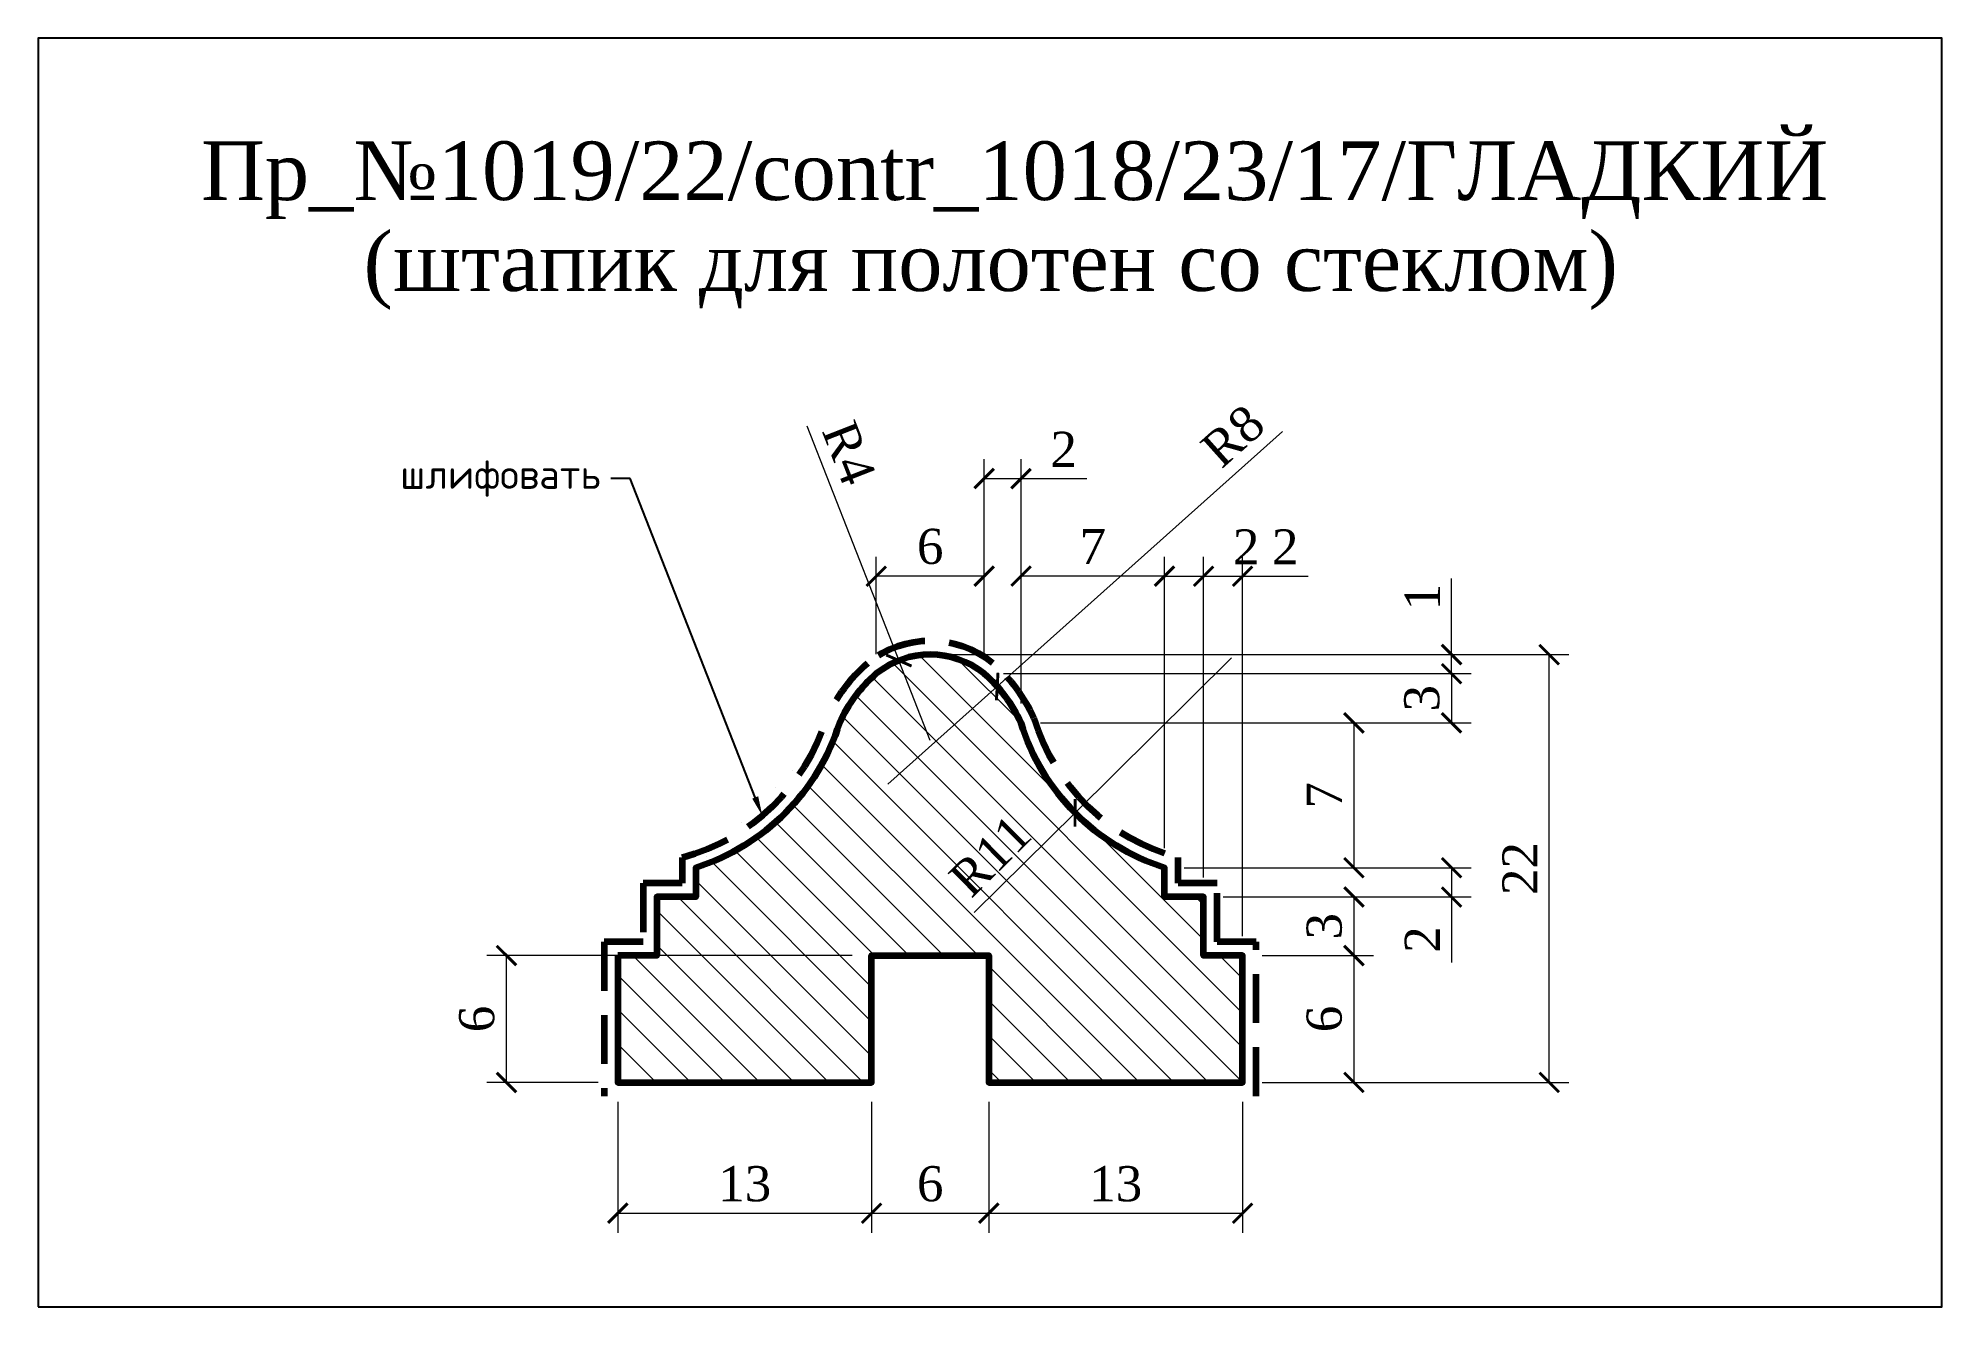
# Model space of a CAD drawing. Header units: millimetres. Extents: x 304958.4 to 305055.9, y -93129.1 to -93064.1.
import ezdxf
from ezdxf import colors
from ezdxf.entities.mleader import LeaderData, LeaderLine
from ezdxf.math import Vec2, Vec3

# ---------------------------------------------------------------- set-up
doc = ezdxf.new("R2010")
doc.units = ezdxf.units.MM
doc.header["$MEASUREMENT"] = 0
doc.linetypes.add('HIDDEN', pattern=[0.375, 0.25, -0.125])
doc.layers.add('Outside panel', color=7, linetype='Continuous', lineweight=18, true_color=0x7f5e57)
doc.layers.add('линия 50', color=1, linetype='Continuous', lineweight=211)
doc.layers.add('ШТАМП', color=7, linetype='Continuous', lineweight=5)
doc.layers.add('размеры в модели', color=7, linetype='Continuous')
doc.styles.get("Standard").update_dxf_attribs({"font": 'times.ttf'})
doc.styles.add('ЕСКД профили текст', font='isocpeur.ttf')
doc.dimstyles.new('M_1', dxfattribs={"dimtxt": 1.8, "dimasz": 1, "dimexe": 1, "dimexo": 1, "dimgap": 0.6, "dimtad": 1, "dimdec": 0, "dimdsep": 46, "dimtxsty": 'Standard', "dimblk": 'ARCHTICK', "dimcen": -5, "dimclrd": 7, "dimclre": 7, "dimclrt": 7, "dimadec": 0, "dimazin": 0, "dimtfac": 1, "dimtdec": 0, "dimtmove": 0, "dimatfit": 3, "dimfxl": 1, "dimtolj": 1, "dimtzin": 0, "dimlwd": 5, "dimlwe": 5, "dimarcsym": 0})

# ---------------------------------------------------------------- blocks, each defined once
blk = doc.blocks.new('_ArchTick')
at = {"color": 0, "linetype": 'ByBlock', "const_width": 0.15}
blk.add_lwpolyline([(-0.5, -0.5), (0.5, 0.5)], dxfattribs=at)
blk = doc.blocks.new('*D13')
at = {"layer": 'Defpoints', "color": 0, "ltscale": 1000, "transparency": 16777216}
for p in [(305019.52, -93095.81), (305011.507, -93103.746)]:
    blk.add_point(p, dxfattribs=at)
at = {"layer": 'размеры в модели', "color": 7, "lineweight": 5, "ltscale": 1000, "transparency": 16777216}
for p in [(305019.52, -93095.81), (305006.348, -93108.856)]:
    blk.add_line(p, (305011.507, -93103.746), dxfattribs=at)
at = {"layer": 'размеры в модели', "color": 7, "lineweight": 5, "ltscale": 1000, "transparency": 16777216, "rotation": 44.72285677803862}
blk.add_blockref('_ArchTick', (305011.507, -93103.746), dxfattribs=at)
at = {"layer": 'размеры в модели', "color": 7, "ltscale": 1000, "transparency": 16777216, "insert": (305007.161, -93105.939), "char_height": 1.8, "attachment_point": 5, "rotation": 44.72286}
blk.add_mtext('\\A1;R11', dxfattribs=at)
blk = doc.blocks.new('*D14')
at = {"layer": 'Defpoints', "color": 0, "ltscale": 1000, "transparency": 16777216}
for p in [(305007.522, -93097.275), (305001.925, -93102.279)]:
    blk.add_point(p, dxfattribs=at)
at = {"layer": 'размеры в модели', "color": 7, "lineweight": 5, "ltscale": 1000, "transparency": 16777216}
for p in [(305022.139, -93084.204), (305001.925, -93102.279)]:
    blk.add_line(p, (305007.522, -93097.275), dxfattribs=at)
at = {"layer": 'размеры в модели', "color": 7, "lineweight": 5, "ltscale": 1000, "transparency": 16777216, "rotation": 221.8026846501349}
blk.add_blockref('_ArchTick', (305007.522, -93097.275), dxfattribs=at)
at = {"layer": 'размеры в модели', "color": 7, "ltscale": 1000, "transparency": 16777216, "insert": (305019.599, -93084.442), "char_height": 1.8, "attachment_point": 5, "rotation": 41.80268}
blk.add_mtext('\\A1;R8', dxfattribs=at)
blk = doc.blocks.new('*D15')
at = {"layer": 'Defpoints', "color": 0, "ltscale": 1000, "transparency": 16777216}
for p in [(305002.487, -93095.941), (305004.09, -93100.034)]:
    blk.add_point(p, dxfattribs=at)
at = {"layer": 'размеры в модели', "color": 7, "lineweight": 5, "ltscale": 1000, "transparency": 16777216}
for p in [(304997.778, -93083.915), (305004.09, -93100.034)]:
    blk.add_line(p, (305002.487, -93095.941), dxfattribs=at)
at = {"layer": 'размеры в модели', "color": 7, "lineweight": 5, "ltscale": 1000, "transparency": 16777216, "rotation": 291.3855674704207}
blk.add_blockref('_ArchTick', (305002.487, -93095.941), dxfattribs=at)
at = {"layer": 'размеры в модели', "color": 7, "ltscale": 1000, "transparency": 16777216, "insert": (304999.934, -93085.306), "char_height": 1.8, "attachment_point": 5, "rotation": 291.38557}
blk.add_mtext('\\A1;R4', dxfattribs=at)
blk = doc.blocks.new('*D6')
at = {"layer": 'Defpoints', "color": 0, "ltscale": 1000, "transparency": 16777216}
for p in [(305004.09, -93095.638), (305030.79, -93095.638), (305006.851, -93096.613)]:
    blk.add_point(p, dxfattribs=at)
at = {"layer": 'размеры в модели', "color": 7, "lineweight": 5, "ltscale": 1000, "transparency": 16777216}
for p, q in [((305030.79, -93095.638), (305030.79, -93091.745)), ((305005.09, -93095.638), (305031.79, -93095.638)), ((305030.79, -93096.613), (305030.79, -93095.638)), ((305007.851, -93096.613), (305031.79, -93096.613)), ((305030.79, -93096.613), (305030.79, -93097.613))]:
    blk.add_line(p, q, dxfattribs=at)
for p, rotation in [((305030.79, -93095.638), 270), ((305030.79, -93096.613), 90)]:
    blk.add_blockref('_ArchTick', p, dxfattribs=dict(at, rotation=rotation))
at = {"layer": 'размеры в модели', "color": 7, "ltscale": 1000, "transparency": 16777216, "insert": (305029.29, -93092.692), "char_height": 1.8, "attachment_point": 5, "rotation": 90}
blk.add_mtext('\\A1;1', dxfattribs=at)
blk = doc.blocks.new('*D5')
at = {"layer": 'Defpoints', "color": 0, "ltscale": 1000, "transparency": 16777216}
for p in [(304982.39, -93111.054), (305001.09, -93111.054), (304988.09, -93117.554)]:
    blk.add_point(p, dxfattribs=at)
at = {"layer": 'размеры в модели', "color": 7, "lineweight": 5, "ltscale": 1000, "transparency": 16777216}
for p, q in [((305000.09, -93111.054), (304981.39, -93111.054)), ((304982.39, -93117.554), (304982.39, -93111.054)), ((304987.09, -93117.554), (304981.39, -93117.554))]:
    blk.add_line(p, q, dxfattribs=at)
for p, rotation in [((304982.39, -93111.054), 90), ((304982.39, -93117.554), 270)]:
    blk.add_blockref('_ArchTick', p, dxfattribs=dict(at, rotation=rotation))
at = {"layer": 'размеры в модели', "color": 7, "ltscale": 1000, "transparency": 16777216, "insert": (304980.875, -93114.304), "char_height": 1.8, "attachment_point": 5, "rotation": 90}
blk.add_mtext('\\A1;6', dxfattribs=at)
blk = doc.blocks.new('*D8')
at = {"layer": 'Defpoints', "color": 0, "ltscale": 1000, "transparency": 16777216}
for p in [(305020.09, -93111.054), (305020.09, -93117.554), (305025.79, -93117.554)]:
    blk.add_point(p, dxfattribs=at)
at = {"layer": 'размеры в модели', "color": 7, "lineweight": 5, "ltscale": 1000, "transparency": 16777216}
for p, q in [((305021.09, -93111.054), (305026.79, -93111.054)), ((305025.79, -93111.054), (305025.79, -93117.554)), ((305021.09, -93117.554), (305026.79, -93117.554))]:
    blk.add_line(p, q, dxfattribs=at)
for p, rotation in [((305025.79, -93111.054), 90), ((305025.79, -93117.554), 270)]:
    blk.add_blockref('_ArchTick', p, dxfattribs=dict(at, rotation=rotation))
at = {"layer": 'размеры в модели', "color": 7, "ltscale": 1000, "transparency": 16777216, "insert": (305024.275, -93114.304), "char_height": 1.8, "attachment_point": 5, "rotation": 90}
blk.add_mtext('\\A1;6', dxfattribs=at)
blk = doc.blocks.new('*D9')
at = {"layer": 'Defpoints', "color": 0, "ltscale": 1000, "transparency": 16777216}
for p in [(305018.09, -93108.054), (305020.09, -93111.054), (305025.79, -93111.054)]:
    blk.add_point(p, dxfattribs=at)
at = {"layer": 'размеры в модели', "color": 7, "lineweight": 5, "ltscale": 1000, "transparency": 16777216}
for p, q in [((305019.09, -93108.054), (305026.79, -93108.054)), ((305025.79, -93108.054), (305025.79, -93111.054)), ((305021.09, -93111.054), (305026.79, -93111.054))]:
    blk.add_line(p, q, dxfattribs=at)
for p, rotation in [((305025.79, -93108.054), 90), ((305025.79, -93111.054), 270)]:
    blk.add_blockref('_ArchTick', p, dxfattribs=dict(at, rotation=rotation))
at = {"layer": 'размеры в модели', "color": 7, "ltscale": 1000, "transparency": 16777216, "insert": (305024.275, -93109.554), "char_height": 1.8, "attachment_point": 5, "rotation": 90}
blk.add_mtext('\\A1;3', dxfattribs=at)
blk = doc.blocks.new('*D10')
at = {"layer": 'Defpoints', "color": 0, "ltscale": 1000, "transparency": 16777216}
for p in [(305016.09, -93106.554), (305018.09, -93108.054), (305030.79, -93108.054)]:
    blk.add_point(p, dxfattribs=at)
at = {"layer": 'размеры в модели', "color": 7, "lineweight": 5, "ltscale": 1000, "transparency": 16777216}
for p, q in [((305017.09, -93106.554), (305031.79, -93106.554)), ((305030.79, -93106.554), (305030.79, -93108.054)), ((305019.09, -93108.054), (305031.79, -93108.054)), ((305030.79, -93108.054), (305030.79, -93111.416))]:
    blk.add_line(p, q, dxfattribs=at)
for p, rotation in [((305030.79, -93106.554), 90), ((305030.79, -93108.054), 270)]:
    blk.add_blockref('_ArchTick', p, dxfattribs=dict(at, rotation=rotation))
at = {"layer": 'размеры в модели', "color": 7, "ltscale": 1000, "transparency": 16777216, "insert": (305029.29, -93110.235), "char_height": 1.8, "attachment_point": 5, "rotation": 90}
blk.add_mtext('\\A1;2', dxfattribs=at)
blk = doc.blocks.new('*D11')
at = {"layer": 'Defpoints', "color": 0, "ltscale": 1000, "transparency": 16777216}
for p in [(305008.743, -93099.136), (305016.09, -93106.554), (305025.79, -93106.554)]:
    blk.add_point(p, dxfattribs=at)
at = {"layer": 'размеры в модели', "color": 7, "lineweight": 5, "ltscale": 1000, "transparency": 16777216}
for p, q in [((305009.743, -93099.136), (305026.79, -93099.136)), ((305025.79, -93099.136), (305025.79, -93106.554)), ((305017.09, -93106.554), (305026.79, -93106.554))]:
    blk.add_line(p, q, dxfattribs=at)
for p, rotation in [((305025.79, -93099.136), 90), ((305025.79, -93106.554), 270)]:
    blk.add_blockref('_ArchTick', p, dxfattribs=dict(at, rotation=rotation))
at = {"layer": 'размеры в модели', "color": 7, "ltscale": 1000, "transparency": 16777216, "insert": (305024.272, -93102.845), "char_height": 1.8, "attachment_point": 5, "rotation": 90}
blk.add_mtext('\\A1;7', dxfattribs=at)
blk = doc.blocks.new('*D12')
at = {"layer": 'Defpoints', "color": 0, "ltscale": 1000, "transparency": 16777216}
for p in [(305006.851, -93096.613), (305008.743, -93099.136), (305030.79, -93099.136)]:
    blk.add_point(p, dxfattribs=at)
at = {"layer": 'размеры в модели', "color": 7, "lineweight": 5, "ltscale": 1000, "transparency": 16777216}
for p, q in [((305007.851, -93096.613), (305031.79, -93096.613)), ((305030.79, -93096.613), (305030.79, -93099.136)), ((305009.743, -93099.136), (305031.79, -93099.136))]:
    blk.add_line(p, q, dxfattribs=at)
for p, rotation in [((305030.79, -93096.613), 90), ((305030.79, -93099.136), 270)]:
    blk.add_blockref('_ArchTick', p, dxfattribs=dict(at, rotation=rotation))
at = {"layer": 'размеры в модели', "color": 7, "ltscale": 1000, "transparency": 16777216, "insert": (305029.275, -93097.874), "char_height": 1.8, "attachment_point": 5, "rotation": 90}
blk.add_mtext('\\A1;3', dxfattribs=at)
blk = doc.blocks.new('*D16')
at = {"layer": 'Defpoints', "color": 0, "ltscale": 1000, "transparency": 16777216}
for p in [(305008.743, -93086.621), (305006.851, -93096.613), (305008.743, -93099.136)]:
    blk.add_point(p, dxfattribs=at)
at = {"layer": 'размеры в модели', "color": 7, "lineweight": 5, "ltscale": 1000, "transparency": 16777216}
for p, q in [((305006.851, -93095.613), (305006.851, -93085.621)), ((305008.743, -93098.136), (305008.743, -93085.621)), ((305006.851, -93086.621), (305008.743, -93086.621)), ((305008.743, -93086.621), (305012.105, -93086.621))]:
    blk.add_line(p, q, dxfattribs=at)
at = {"layer": 'размеры в модели', "color": 7, "lineweight": 5, "ltscale": 1000, "transparency": 16777216, "rotation": 180}
blk.add_blockref('_ArchTick', (305006.851, -93086.621), dxfattribs=at)
at = {"layer": 'размеры в модели', "color": 7, "lineweight": 5, "ltscale": 1000, "transparency": 16777216}
blk.add_blockref('_ArchTick', (305008.743, -93086.621), dxfattribs=at)
at = {"layer": 'размеры в модели', "color": 7, "ltscale": 1000, "transparency": 16777216, "insert": (305010.924, -93085.121), "char_height": 1.8, "attachment_point": 5}
blk.add_mtext('\\A1;2', dxfattribs=at)
blk = doc.blocks.new('*D17')
at = {"layer": 'Defpoints', "color": 0, "ltscale": 1000, "transparency": 16777216}
for p in [(305001.33, -93091.621), (305001.33, -93096.613), (305006.851, -93096.613)]:
    blk.add_point(p, dxfattribs=at)
at = {"layer": 'размеры в модели', "color": 7, "lineweight": 5, "ltscale": 1000, "transparency": 16777216}
for p, q in [((305001.33, -93095.613), (305001.33, -93090.621)), ((305006.851, -93095.613), (305006.851, -93090.621)), ((305006.851, -93091.621), (305001.33, -93091.621))]:
    blk.add_line(p, q, dxfattribs=at)
at = {"layer": 'размеры в модели', "color": 7, "lineweight": 5, "ltscale": 1000, "transparency": 16777216, "rotation": 180}
blk.add_blockref('_ArchTick', (305001.33, -93091.621), dxfattribs=at)
at = {"layer": 'размеры в модели', "color": 7, "lineweight": 5, "ltscale": 1000, "transparency": 16777216}
blk.add_blockref('_ArchTick', (305006.851, -93091.621), dxfattribs=at)
at = {"layer": 'размеры в модели', "color": 7, "ltscale": 1000, "transparency": 16777216, "insert": (305004.09, -93090.106), "char_height": 1.8, "attachment_point": 5}
blk.add_mtext('\\A1;6', dxfattribs=at)
blk = doc.blocks.new('*D18')
at = {"layer": 'Defpoints', "color": 0, "ltscale": 1000, "transparency": 16777216}
for p in [(305008.743, -93091.621), (305008.743, -93099.136), (305016.09, -93106.554)]:
    blk.add_point(p, dxfattribs=at)
at = {"layer": 'размеры в модели', "color": 7, "lineweight": 5, "ltscale": 1000, "transparency": 16777216}
for p, q in [((305008.743, -93098.136), (305008.743, -93090.621)), ((305016.09, -93105.554), (305016.09, -93090.621)), ((305016.09, -93091.621), (305008.743, -93091.621))]:
    blk.add_line(p, q, dxfattribs=at)
at = {"layer": 'размеры в модели', "color": 7, "lineweight": 5, "ltscale": 1000, "transparency": 16777216, "rotation": 180}
blk.add_blockref('_ArchTick', (305008.743, -93091.621), dxfattribs=at)
at = {"layer": 'размеры в модели', "color": 7, "lineweight": 5, "ltscale": 1000, "transparency": 16777216}
blk.add_blockref('_ArchTick', (305016.09, -93091.621), dxfattribs=at)
at = {"layer": 'размеры в модели', "color": 7, "ltscale": 1000, "transparency": 16777216, "insert": (305012.417, -93090.103), "char_height": 1.8, "attachment_point": 5}
blk.add_mtext('\\A1;7', dxfattribs=at)
blk = doc.blocks.new('*D19')
at = {"layer": 'Defpoints', "color": 0, "ltscale": 1000, "transparency": 16777216}
for p in [(305020.09, -93091.621), (305018.09, -93108.054), (305020.09, -93111.054)]:
    blk.add_point(p, dxfattribs=at)
at = {"layer": 'размеры в модели', "color": 7, "lineweight": 5, "ltscale": 1000, "transparency": 16777216}
for p, q in [((305018.09, -93107.054), (305018.09, -93090.621)), ((305020.09, -93110.054), (305020.09, -93090.621)), ((305018.09, -93091.621), (305020.09, -93091.621)), ((305020.09, -93091.621), (305023.452, -93091.621))]:
    blk.add_line(p, q, dxfattribs=at)
at = {"layer": 'размеры в модели', "color": 7, "lineweight": 5, "ltscale": 1000, "transparency": 16777216, "rotation": 180}
blk.add_blockref('_ArchTick', (305018.09, -93091.621), dxfattribs=at)
at = {"layer": 'размеры в модели', "color": 7, "lineweight": 5, "ltscale": 1000, "transparency": 16777216}
blk.add_blockref('_ArchTick', (305020.09, -93091.621), dxfattribs=at)
at = {"layer": 'размеры в модели', "color": 7, "ltscale": 1000, "transparency": 16777216, "insert": (305022.271, -93090.121), "char_height": 1.8, "attachment_point": 5}
blk.add_mtext('\\A1;2', dxfattribs=at)
blk = doc.blocks.new('*D20')
at = {"layer": 'Defpoints', "color": 0, "ltscale": 1000, "transparency": 16777216}
for p in [(305018.09, -93091.621), (305016.09, -93106.554), (305018.09, -93108.054)]:
    blk.add_point(p, dxfattribs=at)
at = {"layer": 'размеры в модели', "color": 7, "lineweight": 5, "ltscale": 1000, "transparency": 16777216}
for p, q in [((305016.09, -93105.554), (305016.09, -93090.621)), ((305018.09, -93107.054), (305018.09, -93090.621)), ((305016.09, -93091.621), (305018.09, -93091.621)), ((305018.09, -93091.621), (305021.452, -93091.621))]:
    blk.add_line(p, q, dxfattribs=at)
at = {"layer": 'размеры в модели', "color": 7, "lineweight": 5, "ltscale": 1000, "transparency": 16777216, "rotation": 180}
blk.add_blockref('_ArchTick', (305016.09, -93091.621), dxfattribs=at)
at = {"layer": 'размеры в модели', "color": 7, "lineweight": 5, "ltscale": 1000, "transparency": 16777216}
blk.add_blockref('_ArchTick', (305018.09, -93091.621), dxfattribs=at)
at = {"layer": 'размеры в модели', "color": 7, "ltscale": 1000, "transparency": 16777216, "insert": (305020.271, -93090.121), "char_height": 1.8, "attachment_point": 5}
blk.add_mtext('\\A1;2', dxfattribs=at)

msp = doc.modelspace()

# ---------------------------------------------------------------- hatches: boundary and pattern name
at = {"layer": 'Outside panel', "ltscale": 1000}
h = msp.add_hatch(dxfattribs=at)
h.set_pattern_fill('ANSI31', color=256, scale=10, angle=90)
h.set_pattern_definition([(135, (-2260.1254, -2019.3096), (-0.8838834765, -0.8838834765), [])])
edge = h.paths.add_edge_path()
edge.add_line((304988.09, -93111.054), (304988.09, -93117.554))
edge.add_line((304988.09, -93117.554), (305001.09, -93117.554))
edge.add_line((305001.09, -93117.554), (305001.09, -93111.054))
edge.add_line((305001.09, -93111.054), (305007.09, -93111.054))
edge.add_line((305007.09, -93111.054), (305007.09, -93117.554))
edge.add_line((305007.09, -93117.554), (305020.09, -93117.554))
edge.add_line((305020.09, -93117.554), (305020.09, -93111.054))
edge.add_line((305020.09, -93111.054), (305018.09, -93111.054))
edge.add_line((305018.09, -93111.054), (305018.09, -93108.054))
edge.add_line((305018.09, -93108.054), (305016.09, -93108.054))
edge.add_line((305016.09, -93108.054), (305016.09, -93106.554))
edge.add_arc((305019.52, -93095.81), 11.278, 197.14768, 252.29803, ccw=False)
edge.add_arc((305001.925, -93102.279), 7.508, 24.75318, 48.99555)
edge.add_arc((305004.09, -93100.034), 4.396, 51.09657, 128.90343)
edge.add_arc((305006.256, -93102.279), 7.508, 131.00445, 155.24682)
edge.add_arc((304988.661, -93095.81), 11.278, 287.70197, 342.85232, ccw=False)
edge.add_line((304992.09, -93106.554), (304992.09, -93108.054))
edge.add_line((304992.09, -93108.054), (304990.09, -93108.054))
edge.add_line((304990.09, -93108.054), (304990.09, -93111.054))
edge.add_line((304990.09, -93111.054), (304988.09, -93111.054))

# ---------------------------------------------------------------- linework, layer by layer
at = {"color": 6, "ltscale": 1000}
msp.add_lwpolyline([(304958.402, -93129.054), (305055.902, -93129.054), (305055.902, -93064.054), (304958.402, -93064.054)], close=True, dxfattribs=at)
at = {"layer": 'линия 50', "color": 1, "linetype": 'HIDDEN', "ltscale": 10, "true_color": 0xff0909}
msp.add_lwpolyline([(305020.79, -93118.254), (305020.79, -93110.354), (305018.79, -93110.354), (305018.79, -93107.354), (305016.79, -93107.354), (305016.79, -93106.03, -0.259281), (305009.399, -93098.886, 0.108052), (305007.301, -93096.077, 0.354608), (305000.88, -93096.077, 0.108052), (304998.782, -93098.886, -0.259281), (304991.39, -93106.03), (304991.39, -93107.354), (304989.39, -93107.354), (304989.39, -93110.354), (304987.39, -93110.354), (304987.39, -93118.254)], format="xyb", dxfattribs=at)
at = {"layer": 'линия 50', "color": 7}
msp.add_lwpolyline([(304988.09, -93111.054), (304988.09, -93117.554), (305001.09, -93117.554), (305001.09, -93111.054), (305007.09, -93111.054), (305007.09, -93117.554), (305020.09, -93117.554), (305020.09, -93111.054), (305018.09, -93111.054), (305018.09, -93108.054), (305016.09, -93108.054), (305016.09, -93106.554, -0.245394), (305008.743, -93099.136, 0.106174), (305006.851, -93096.613, 0.35317), (305001.33, -93096.613, 0.106174), (304999.438, -93099.136, -0.245394), (304992.09, -93106.554), (304992.09, -93108.054), (304990.09, -93108.054), (304990.09, -93111.054)], format="xyb", close=True, dxfattribs=at)

# ---------------------------------------------------------------- texts
at = {"layer": 'ШТАМП', "color": 0, "lineweight": -3}
for s, p in [('Пр_№1019/22/contr_1018/23/17/ГЛАДКИЙ', (304966.745, -93072.35)), ('(штапик для полотен со стеклом)', (304975.07, -93077.008))]:
    msp.add_text(s, height=3, dxfattribs=at).set_placement(p)

# ---------------------------------------------------------------- dimensions: what is measured, and where the dimension line sits
at = {"layer": 'размеры в модели', "color": 0, "ltscale": 1000}
for center, mpoint, picture, middle in [((305001.925, -93102.279), (305007.522, -93097.275), '*D14', (305020.61, -93085.572)), ((305004.09, -93100.034), (305002.487, -93095.941), '*D15', (304998.537, -93085.853))]:
    dim = msp.add_radius_dim(center=center, mpoint=mpoint, dimstyle='M_1', dxfattribs=at)
    dim.commit()
    dim.dimension.update_dxf_attribs({"geometry": picture, "text_midpoint": middle, "dimtype": 132})
for base, p1, p2, picture, middle in [((305008.743, -93086.621), (305006.851, -93096.613), (305008.743, -93099.136), '*D16', (305010.924, -93085.121)), ((305001.33, -93091.621), (305006.851, -93096.613), (305001.33, -93096.613), '*D17', (305004.09, -93090.106)), ((305008.743, -93091.621), (305016.09, -93106.554), (305008.743, -93099.136), '*D18', (305012.417, -93090.103)), ((305018.09, -93091.621), (305016.09, -93106.554), (305018.09, -93108.054), '*D20', (305020.271, -93090.121)), ((305020.09, -93091.621), (305018.09, -93108.054), (305020.09, -93111.054), '*D19', (305022.271, -93090.121))]:
    dim = msp.add_linear_dim(base=base, p1=p1, p2=p2, dimstyle='M_1', dxfattribs=at)
    dim.commit()
    dim.dimension.update_dxf_attribs({"geometry": picture, "text_midpoint": middle})
for base, p1, p2, picture, middle in [((305030.79, -93095.638), (305006.851, -93096.613), (305004.09, -93095.638), '*D6', (305029.29, -93092.692)), ((305030.79, -93099.136), (305006.851, -93096.613), (305008.743, -93099.136), '*D12', (305029.275, -93097.874)), ((305025.79, -93106.554), (305008.743, -93099.136), (305016.09, -93106.554), '*D11', (305024.272, -93102.845)), ((305030.790369948, -93108.054372879), (305016.090495854, -93106.554372878), (305018.0904329, -93108.054372879), '*D10', (305029.290369948, -93110.235122698)), ((305025.79, -93111.054), (305018.09, -93108.054), (305020.09, -93111.054), '*D9', (305024.275, -93109.554)), ((304982.390369948, -93111.054372879), (304988.090369947, -93117.554372879), (305001.090369947, -93111.054372879), '*D5', (304980.874796769, -93114.304372879)), ((305025.790369948, -93117.554372879), (305020.090369947, -93111.054372879), (305020.090369947, -93117.554372879), '*D8', (305024.274796769, -93114.304372879))]:
    dim = msp.add_linear_dim(base=base, p1=p1, p2=p2, angle=90, dimstyle='M_1', dxfattribs=at)
    dim.commit()
    dim.dimension.update_dxf_attribs({"geometry": picture, "text_midpoint": middle})
msp.add_linear_dim(base=(305035.79, -93095.638), p1=(305020.09, -93117.554), p2=(305004.09, -93095.638), angle=90, dimstyle='M_1', dxfattribs=at).render()
dim = msp.add_radius_dim(center=(305019.52, -93095.81), mpoint=(305011.507, -93103.746), dimstyle='M_1', dxfattribs=at)
dim.commit()
dim.dimension.update_dxf_attribs({"geometry": '*D13', "text_midpoint": (305007.161, -93105.939)})
for base, p1, p2 in [((305001.09, -93124.254), (304988.09, -93117.554), (305001.09, -93117.554)), ((305007.09, -93124.254), (305001.09, -93117.554), (305007.09, -93117.554)), ((305020.09, -93124.254), (305007.09, -93117.554), (305020.09, -93117.554))]:
    msp.add_linear_dim(base=base, p1=p1, p2=p2, dimstyle='M_1', dxfattribs=at).render()

# ---------------------------------------------------------------- leaders
ml = msp.add_multileader_mtext('Standard', dxfattribs=at)
ml.set_content('\\A1;шлифовать', style='ЕСКД профили текст')
ml.set_leader_properties(color=256, linetype='ByLayer', lineweight=-1)
ml.build(insert=Vec2(0, 0))
ml.multileader.update_dxf_attribs({"dogleg_length": 1, "arrow_head_size": 1})
ctx = ml.context
ctx.base_point, ctx.char_height, ctx.arrow_head_size, ctx.landing_gap_size, ctx.plane_origin = Vec3(304976.531, -93086.621), 1.5, 1, 0.5, Vec3(304996.599, -93082.684)
ctx.text_align_type = 2
notes = []
notes.append((ctx, [(0, (1, 1, 0), (304988.731, -93086.621), (-1, 0), 1, [(0, [(304995.492, -93103.887)], 0, [])])]))
ctx.mtext.insert, ctx.mtext.alignment, ctx.mtext.flow_direction = Vec3(304987.231, -93085.646), 3, 5
for ctx, leaders in notes:
    for number, flags, end, landing, length, lines in leaders:
        leader = LeaderData()
        leader.index, (leader.has_last_leader_line, leader.has_dogleg_vector, leader.attachment_direction) = number, flags
        leader.last_leader_point, leader.dogleg_vector, leader.dogleg_length = Vec3(end), Vec3(landing), length
        for number, points, colour, breaks in lines:
            line = LeaderLine()
            line.index, line.vertices, line.color, line.breaks = number, Vec3.list(points), colors.encode_raw_color(colour), breaks
            leader.lines.append(line)
        ctx.leaders.append(leader)

doc.saveas('drawing.dxf')
